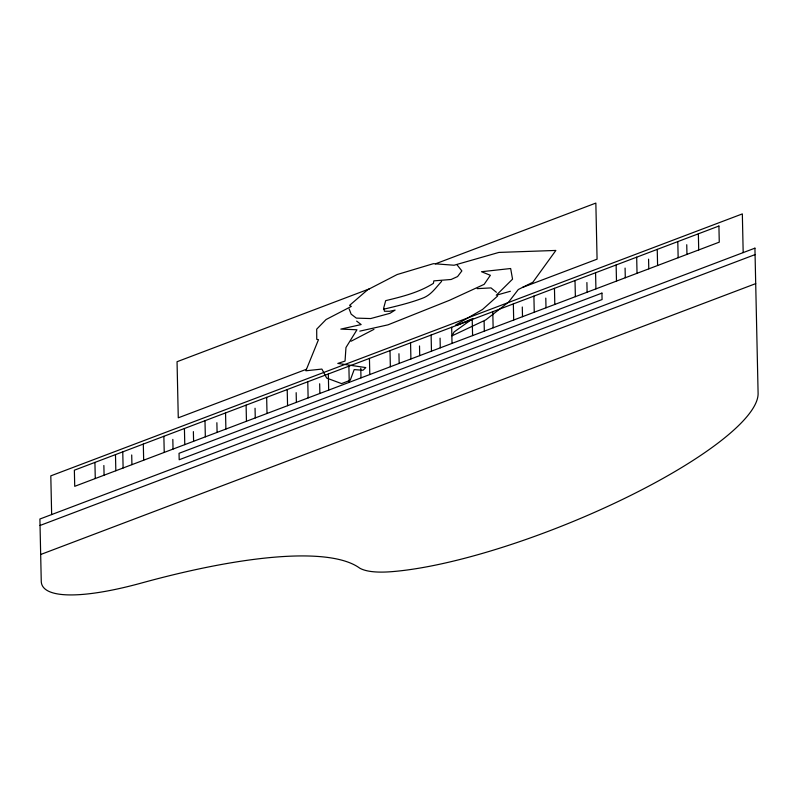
<?xml version="1.0" encoding="UTF-8"?>
<svg xmlns="http://www.w3.org/2000/svg" width="798" height="798" viewBox="0 0 798 798"><rect width="100%" height="100%" fill="white"/><g stroke="black" fill="none" stroke-linecap="round" stroke-linejoin="round"><path stroke-width="1.2" d="M441.623 281.365C435.658 287.789 430.97 295.33 422.152 298.352C409.603 303.09 396.516 306.163 383.479 309.245M497.643 295.998L482.581 309.434L455.688 324.986L458.571 324.696L473.014 318.462L454.072 331.968L452.057 335.818L485.743 319.918L508.645 302.073L518.291 289.524L532.855 282.253L555.867 250.442L498.87 252.427L454.072 265.235L433.394 263.679L397.115 274.552L367.679 289.744L349.604 305.345L351.31 306.432L326.063 319.539L316.696 329.155L316.756 339.32L318.472 339.699L305.853 370.781L321.903 369.075L326.661 378.062L341.544 383.599L350.212 380.307L354.182 369.604L363 370.252L365.823 367.579L337.803 363.429L345.045 361.085L345.963 347.539L356.975 329.764L340.826 329.105L361.165 324.567L356.636 321.095M351.07 341.235L373.953 329.355M369.364 288.876L177.046 361.723L178.273 417.823L306.462 369.265M435.469 263.829L595.847 203.081L597.074 259.17L522.481 287.43M40.04 525.473L755.068 254.602M40.678 554.5L755.706 283.629M510.351 291.27L496.286 295.23L512.545 279.15L510.66 268.517L481.493 271.719L490.371 275.3L484.147 284.347L449.633 300.238L387.998 324.836L359.808 331.14M477.184 288.647L491.009 287.908L496.386 292.268M457.064 264.866L461.862 270.921L457.563 276.567L451.139 279.48L433.843 280.876L433.394 283.37C418.87 292.547 402.162 296.647 385.693 300.647L383.748 307.779L384.427 311.24L389.663 311.29L395.12 310.093L389.953 313.325L370.651 318.562L356.317 318.113L351.14 314.143L349.155 308.916M743.177 252.607L742.34 213.904L50.803 475.867L51.651 514.57M698.36 233.814L698.709 249.944M686.749 244.717L686.958 254.392M677.801 241.595L678.15 257.724M657.243 249.385L657.592 265.515M648.575 259.17L648.784 268.846M636.684 257.175L637.033 273.305M625.083 268.078L625.293 277.754M616.126 264.966L616.485 281.086M595.567 272.746L595.926 288.876M586.899 282.542L587.109 292.218M575.009 280.537L575.368 296.666M554.46 288.327L554.81 304.447M545.792 298.113L546.002 307.789M533.902 296.108L534.251 312.237M522.291 307.011L522.5 316.686M513.343 303.898L513.693 320.028M492.785 311.689L493.134 327.808M484.117 321.474L484.326 331.15M472.226 319.469L472.586 335.599M451.668 327.26L452.027 343.389M440.067 338.162L440.277 347.838M431.11 335.05L431.469 351.18M419.509 345.953L419.718 355.629M410.561 342.831L410.91 358.96M398.95 353.733L399.16 363.409M390.003 350.621L390.352 366.751M369.444 358.412L369.793 374.541M360.776 368.197L360.985 377.873M348.886 366.202L349.235 382.322M328.327 373.983L328.676 390.112M319.659 383.768L319.868 393.454M307.769 381.773L308.128 397.903M296.168 392.676L296.377 402.352M287.21 389.564L287.569 405.683M266.662 397.344L267.011 413.474M255.051 408.247L255.26 417.923M246.103 405.135L246.452 421.264M225.545 412.925L225.894 429.045M216.876 422.711L217.086 432.386M204.986 420.706L205.335 436.835M193.375 431.608L193.595 441.284M184.428 428.496L184.777 444.626M172.827 439.399L173.036 449.075M163.869 436.287L164.228 452.406M143.311 444.067L143.67 460.197M131.71 454.97L131.919 464.645M122.762 451.858L123.111 467.987M115.481 454.621L115.83 470.74M103.87 465.513L104.089 475.189M94.922 462.401L95.271 478.531M718.918 226.024L74.364 470.192L74.723 486.321L719.267 242.153L718.918 226.024M601.941 293.105L179.051 453.304L179.191 459.748L602.081 299.549L601.941 293.105M754.928 248.158L39.9 519.019L41.257 581.283A164.488 39.511 -22 0 0 141.396 583.049A375.668 90.244 -22 0 1 359.669 568.116A151.321 36.349 -22 0 0 391.698 571.667A226.991 54.533 -22 0 0 624.525 498.451A226.991 54.533 -22 0 0 758.1 393.294L754.928 248.158"/></g></svg>
